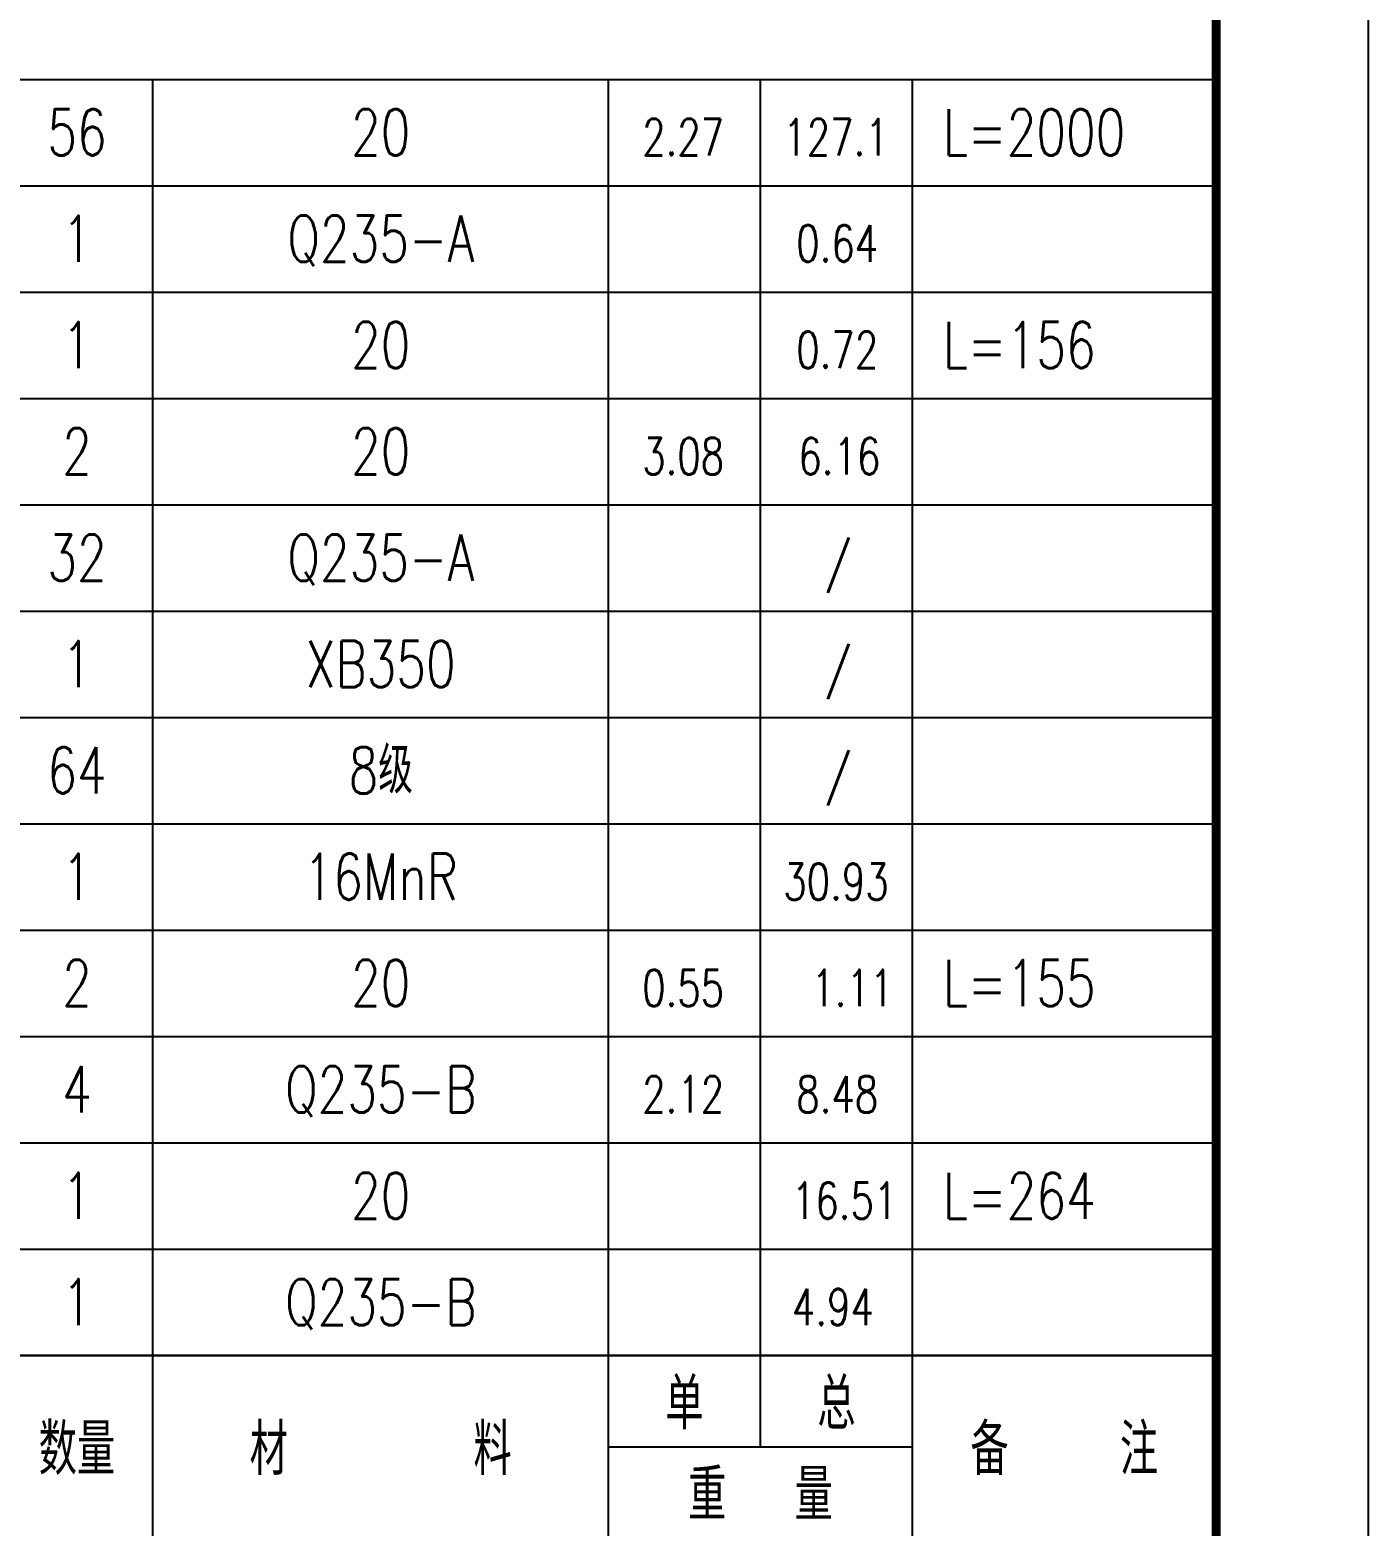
# Model space of a CAD drawing. Extents: x 2423 to 4272, y 1058 to 1658.
# Drawn here: x 3175.9 to 3264, y 1128.3 to 1226.8 of the extents above; entities that cross this region are included whole.
import ezdxf
from ezdxf.enums import TextEntityAlignment as Align

# ---------------------------------------------------------------- set-up
doc = ezdxf.new("R2010")
doc.units = 0
doc.header["$LTSCALE"] = 9
doc.header["$MEASUREMENT"] = 0
doc.layers.add('1', color=2, linetype='CONTINUOUS')
doc.layers.add('2', color=1, linetype='CONTINUOUS')
doc.styles.add('HZ', font='txt', dxfattribs={"width": 0.75, "bigfont": 'hztxt'})

msp = doc.modelspace()

# ---------------------------------------------------------------- linework, layer by layer
at = {"layer": '1'}
for p, q in [((3074, 1223.552), (3254, 1223.552)), ((3184, 1139.552), (3184, 1223.552)), ((3214, 1139.552), (3214, 1223.552)), ((3224, 1139.552), (3224, 1223.552)), ((3234, 1139.552), (3234, 1223.552)), ((3074, 1216.552), (3254, 1216.552)), ((3074, 1209.552), (3254, 1209.552)), ((3074, 1202.552), (3254, 1202.552)), ((3074, 1195.552), (3254, 1195.552)), ((3074, 1188.552), (3254, 1188.552)), ((3074, 1181.552), (3254, 1181.552)), ((3074, 1174.552), (3254, 1174.552)), ((3074, 1167.552), (3254, 1167.552)), ((3074, 1160.552), (3254, 1160.552)), ((3074, 1153.552), (3254, 1153.552)), ((3074, 1146.552), (3254, 1146.552)), ((3074, 1139.552), (3254, 1139.552)), ((3254, 1139.552), (3074, 1139.552)), ((3184, 1127.552), (3184, 1139.552)), ((3214, 1127.552), (3214, 1139.552)), ((3224, 1133.552), (3224, 1139.552)), ((3234, 1127.552), (3234, 1139.552)), ((3214, 1133.552), (3234, 1133.552))]:
    msp.add_line(p, q, dxfattribs=at)
msp.add_lwpolyline([(2423, 1057.552), (2423, 1651.552), (3264, 1651.552), (3264, 1057.552)], close=True, dxfattribs=at)
at = {"layer": '2', "const_width": 0.6}
msp.add_lwpolyline([(2448, 1067.552), (2448, 1641.552), (3254, 1641.552), (3254, 1067.552)], close=True, dxfattribs=at)

# ---------------------------------------------------------------- texts
at = {"layer": '1', "style": 'HZ', "width": 0.75}
for s, p in [('56', (3179, 1218.552)), ('20', (3199, 1218.552)), ('1', (3179, 1211.552)), ('Q235-A', (3199, 1211.552)), ('1', (3179, 1204.552)), ('20', (3199, 1204.552)), ('2', (3179, 1197.552)), ('20', (3199, 1197.552)), ('32', (3179, 1190.552)), ('Q235-A', (3199, 1190.552)), ('1', (3179, 1183.552)), ('XB350', (3199, 1183.552)), ('8级', (3199, 1176.552)), ('64', (3179, 1176.552)), ('1', (3179, 1169.552)), ('16MnR', (3199, 1169.552)), ('2', (3179, 1162.552)), ('20', (3199, 1162.552)), ('4', (3179, 1155.552)), ('Q235-B', (3199, 1155.552)), ('1', (3179, 1148.552)), ('20', (3199, 1148.552)), ('1', (3179, 1141.552)), ('Q235-B', (3199, 1141.552))]:
    msp.add_text(s, height=3.04, dxfattribs=at).set_placement(p, align=Align.CENTER)
for s, height, p in [('L=2000 ', 3.04, (3236, 1218.552)), ('2.27', 2.4, (3216.21, 1218.552)), ('127.1', 2.4, (3225.5, 1218.552)), ('0.64', 2.4, (3226.352, 1211.552)), ('L=156', 3.04, (3236, 1204.552)), ('0.72', 2.4, (3226.352, 1204.552)), ('3.08', 2.4, (3216.21, 1197.552)), ('6.16', 2.4, (3226.494, 1197.552)), ('/', 2.4, (3228.273, 1190.552)), ('/', 2.4, (3228.273, 1183.552)), ('/', 2.4, (3228.273, 1176.552)), ('30.93', 2.4, (3225.5, 1169.552)), ('L=155', 3.04, (3236, 1162.552)), ('0.55', 2.4, (3216.21, 1162.552)), ('1.11', 2.4, (3227.348, 1162.552)), ('2.12', 2.4, (3216.21, 1155.552)), ('8.48', 2.4, (3226.352, 1155.552)), ('L=264', 3.04, (3236, 1148.552)), ('16.51', 2.4, (3226.068, 1148.552)), ('4.94', 2.4, (3226.068, 1141.552))]:
    msp.add_text(s, height=height, dxfattribs=at).set_placement(p)
for s, p in [('单', (3219, 1136.552)), ('总', (3229, 1136.552)), ('数量', (3179, 1133.552)), ('材     料', (3199, 1133.552)), ('备   注', (3244, 1133.552)), ('重  量', (3224, 1130.552))]:
    msp.add_text(s, height=3.36, dxfattribs=at).set_placement(p, align=Align.MIDDLE)

doc.saveas('drawing.dxf')
